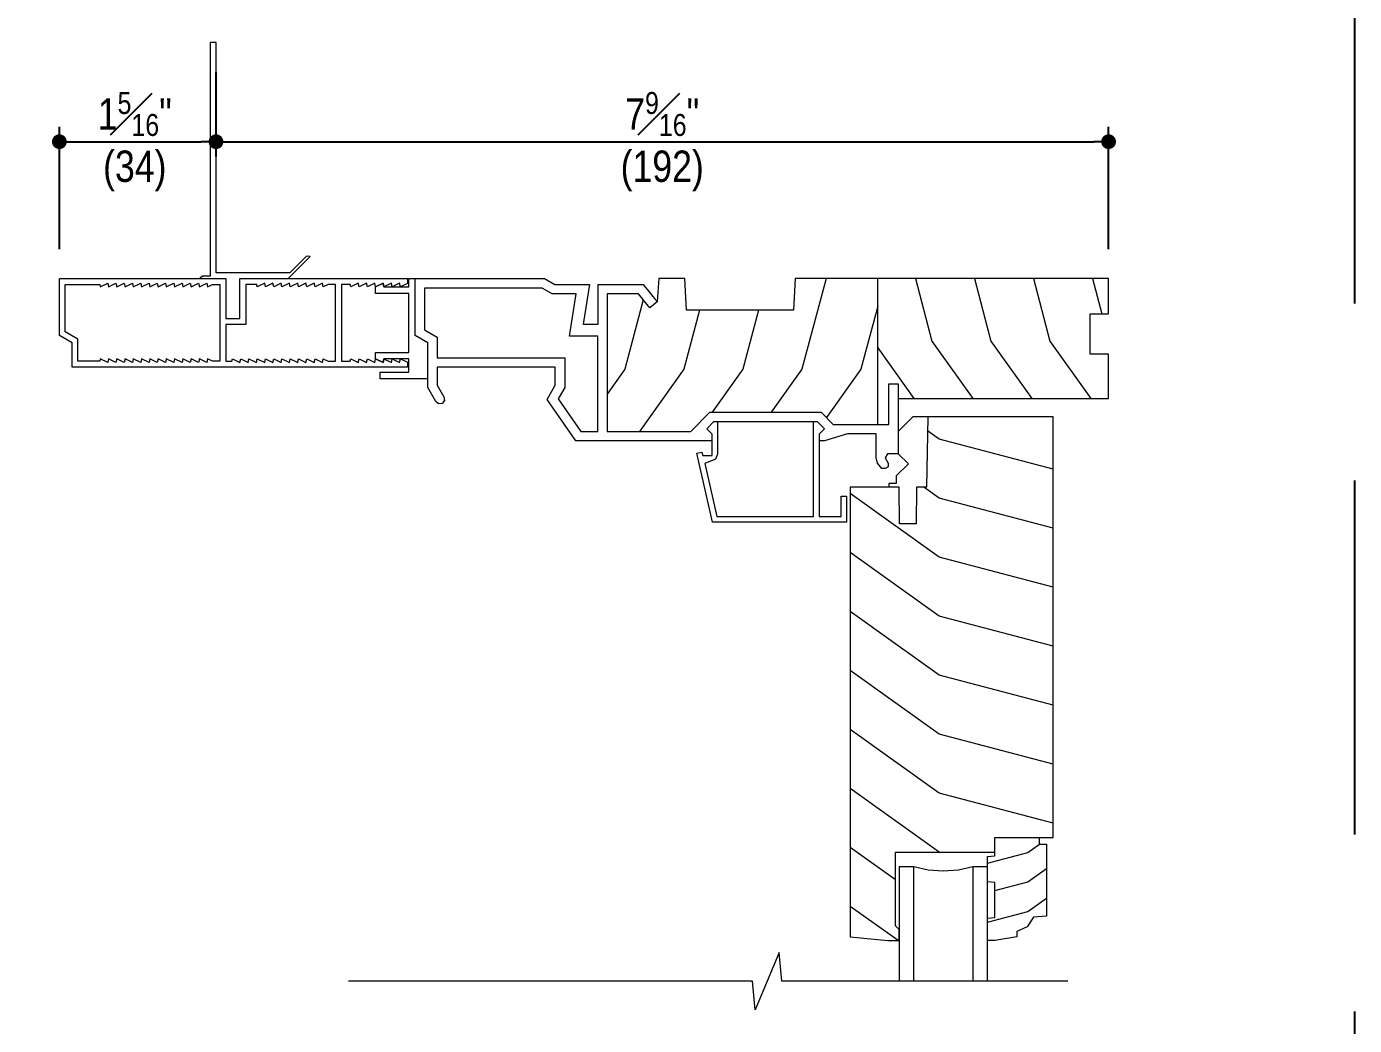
# Model space of a CAD drawing. Extents: x 0 to 323, y 0 to 44.
# Drawn here: x 226.75 to 238, y 30.38 to 38.85 of the extents above; entities that cross this region are included whole.
import ezdxf

# ---------------------------------------------------------------- set-up
doc = ezdxf.new("R2010")
doc.units = 0
doc.header["$LTSCALE"] = 6
doc.header["$MEASUREMENT"] = 0
doc.linetypes.add('DASHED', pattern=[0.75, 0.5, -0.25])
doc.layers.get('0').update_dxf_attribs({"linetype": 'CONTINUOUS'})
doc.layers.get('Defpoints').update_dxf_attribs({"linetype": 'CONTINUOUS'})
doc.layers.add('A-ANNO-DIMS', color=3, linetype='CONTINUOUS')
doc.layers.add('A-ANNO-TEXT', color=4, linetype='CONTINUOUS')
doc.layers.add('A-DETL-MCUT', color=6, linetype='CONTINUOUS', lineweight=20)
doc.layers.add('A-DETL-PATT', color=8, linetype='CONTINUOUS', lineweight=5)
doc.layers.add('PLOT VIEW', color=1, linetype='DASHED', plot=False)
doc.styles.add('ADF Text', font='FRABK.TTF', dxfattribs={"width": 0.85})
doc.dimstyles.new('ADF 3 inches equals 1 foot', dxfattribs={"dimtxt": 0.265625, "dimasz": 0.125, "dimexe": 0.125, "dimexo": 0.25, "dimgap": 0.03125, "dimtad": 1, "dimdec": 6, "dimzin": 3, "dimdsep": 46, "dimlunit": 4, "dimtxsty": 'ADF Text', "dimblk": 'DOT', "dimcen": 0, "dimclrd": 256, "dimclre": 256, "dimclrt": 256, "dimadec": 0, "dimazin": 0, "dimtfac": 0.7, "dimtdec": 6, "dimtix": 1, "dimtmove": 0, "dimatfit": 0, "dimldrblk": 'DOT', "dimfxl": 0, "dimfrac": 1, "dimtolj": 1, "dimtzin": 4, "dimlwd": -1, "dimlwe": -1, "dimarcsym": 0})

# ---------------------------------------------------------------- blocks, each defined once
blk = doc.blocks.new('400 Series Shaded Inswing Stile')
at = {"layer": 'A-DETL-MCUT', "color": 145}
for p, q in [((-3.5, 0.632), (-4.469, 0.632)), ((-4.469, 0.132), (-3.5, 0.132))]:
    blk.add_line(p, q, dxfattribs=at)
blk.add_lwpolyline([(-3.375, -0.024), (-3.375, 0.819), (-3.25, 0.819), (-3.25, 1.313), (0.313, 1.313), (0.313, 0.25), (-0.281, 0.24), (-0.281, 0.156), (-0.594, 0.151), (-0.594, 0.012), (-0.281, 0.007), (-0.281, -0.406), (-4.094, -0.406), (-4.125, -0.087), (-4.125, 0.007), (-4.031, 0.007), (-4, -0.024)], close=True, dxfattribs=at)
for points in [[(-4.008, 1.093), (-4.047, 1.005), (-4.094, 1.005), (-4.125, 0.819), (-4.125, 0.757), (-3.934, 0.757), (-3.929, 0.819), (-3.633, 0.819), (-3.628, 0.757), (-3.411, 0.757), (-3.406, 0.819), (-3.25, 0.819), (-3.25, 1.195), (-3.307, 1.195), (-3.307, 1.257), (-3.917, 1.257), (-3.927, 1.147), (-4.008, 1.093)], [(-4.469, 0.757), (-3.5, 0.757), (-3.5, 0.632), (-3.527, 0.51), (-3.536, 0.382), (-3.527, 0.254), (-3.5, 0.132), (-3.5, 0.007), (-4.469, 0.007)], [(0.313, 0.25), (0.313, 0.125), (0.19, 0), (0, 0), (-0.085, 0.086), (-0.187, -0.018), (-0.25, -0.018), (-0.25, -0.08), (-0.281, -0.08)]]:
    blk.add_lwpolyline(points, dxfattribs=at)
at = {"layer": 'A-DETL-MCUT', "color": 145, "const_width": 0.0000001}
for points in [[(-3.875, 0.632), (-3.875, 0.132)], [(-3.686, 0.132), (-3.686, 0.171), (-3.567, 0.219), (-3.567, 0.545), (-3.686, 0.593), (-3.686, 0.632)]]:
    blk.add_lwpolyline(points, dxfattribs=at)
at = {"layer": 'A-DETL-PATT', "color": 145}
for points in [[(-3.968, 0.757), (-3.878, 1.098), (-3.764, 1.257)], [(-3.701, 0.819), (-3.628, 1.098), (-3.514, 1.257)], [(-3.131, 1.313), (-2.875, 0.348), (-2.336, -0.406)], [(-2.631, 1.313), (-2.375, 0.348), (-1.836, -0.406)], [(-2.131, 1.313), (-1.875, 0.348), (-1.336, -0.406)], [(-1.631, 1.313), (-1.375, 0.348), (-0.836, -0.406)], [(-1.131, 1.313), (-0.875, 0.348), (-0.336, -0.406)], [(-0.631, 1.313), (-0.375, 0.348), (-0.281, 0.216)], [(-0.131, 1.313), (0.125, 0.348), (0.196, 0.248)], [(-3.468, 0.757), (-3.378, 1.098), (-3.307, 1.197)], [(-3.375, 0.348), (-2.836, -0.406)], [(-4.125, -0.002), (-3.836, -0.406)], [(-3.609, -0.024), (-3.336, -0.406)]]:
    blk.add_lwpolyline(points, dxfattribs=at)
blk = doc.blocks.new('400 Series Shaded Inswing Head No Fin')
at = {"layer": 'A-DETL-MCUT', "color": 145}
for points in [[(-3.359, -1.375), (-4.513, -1.375), (-4.758, -1.024), (-4.688, -0.902), (-4.688, -0.75), (-5.688, -0.75), (-5.688, -0.902), (-5.631, -1.001), (-5.626, -1.032), (-5.645, -1.057), (-5.676, -1.06), (-5.7, -1.041), (-5.768, -0.924), (-5.768, -0.543), (-5.875, -0.481), (-5.875, 0), (-4.778, 0), (-4.692, -0.05), (-4.398, -0.05), (-4.451, -0.387), (-4.324, -0.387), (-4.324, -0.05), (-3.944, -0.05), (-3.825, -0.198), (-3.888, -0.248), (-3.982, -0.13), (-4.248, -0.13), (-4.248, -1.295), (-3.54, -1.295), (-3.377, -1.131), (-2.436, -1.131), (-2.333, -1.235), (-1.862, -1.235), (-1.862, -0.891), (-1.782, -0.891), (-1.782, -1.485), (-1.872, -1.485), (-1.892, -1.519), (-1.866, -1.564), (-1.866, -1.595), (-1.893, -1.61), (-1.921, -1.61), (-1.958, -1.565), (-1.969, -1.516), (-1.969, -1.315), (-2.213, -1.315), (-2.407, -1.375), (-2.453, -1.375)], [(-1.782, -1.016), (0, -1.016), (0, -0.64), (-0.156, -0.64), (-0.156, -0.298), (0, -0.298), (0, 0), (-2.655, 0), (-2.669, -0.266), (-3.576, -0.266), (-3.59, 0), (-3.81, 0), (-3.825, -0.198)], [(-1.956, -1.235), (-1.956, 0)], [(-3.312, -1.211), (-3.312, -1.487), (-3.33, -1.53), (-3.42, -1.566), (-3.319, -2.016), (-2.5, -2.016), (-2.5, -1.211), (-2.469, -1.211), (-2.408, -1.273), (-2.453, -1.318), (-2.453, -2.016), (-2.266, -2.016), (-2.266, -1.844), (-2.219, -1.844), (-2.219, -2.063), (-3.356, -2.063), (-3.488, -1.479), (-3.445, -1.47), (-3.438, -1.5), (-3.359, -1.5), (-3.359, -1.318), (-3.405, -1.273), (-3.344, -1.211), (-2.5, -1.211)]]:
    blk.add_lwpolyline(points, dxfattribs=at)
blk.add_lwpolyline([(-5.688, -0.497), (-5.688, -0.67), (-4.608, -0.67), (-4.608, -0.924), (-4.664, -1.02), (-4.471, -1.295), (-4.328, -1.295), (-4.328, -0.487), (-4.568, -0.487), (-4.512, -0.13), (-4.713, -0.13), (-4.8, -0.08), (-5.795, -0.08), (-5.795, -0.435)], close=True, dxfattribs=at)
at = {"layer": 'A-DETL-PATT', "color": 145}
for points in [[(-2.394, 0), (-2.598, -0.768), (-2.858, -1.131)], [(-1.637, 0), (-1.497, -0.529), (-1.149, -1.016)], [(-1.137, 0), (-0.997, -0.529), (-0.649, -1.016)], [(-0.637, 0), (-0.497, -0.529), (-0.149, -1.016)], [(-0.137, 0), (-0.058, -0.298)], [(-3.942, -0.18), (-4.098, -0.768), (-4.248, -0.978)], [(-3.465, -0.266), (-3.598, -0.768), (-3.975, -1.295)], [(-2.965, -0.266), (-3.098, -0.768), (-3.358, -1.131)], [(-1.956, -0.232), (-2.098, -0.768), (-2.39, -1.177)], [(-1.956, -0.587), (-1.649, -1.016)]]:
    blk.add_lwpolyline(points, dxfattribs=at)
at = {"layer": 'A-DETL-MCUT', "xscale": -1, "rotation": 270}
blk.add_blockref('400 Series Shaded Inswing Stile', (-1.782, -1.485), dxfattribs=at)
blk = doc.blocks.new('200 Series Sections')
at = {"layer": 'PLOT VIEW'}
blk.add_lwpolyline([(0, 44), (34, 44), (34, 0), (0, 0)], close=True, dxfattribs=at)
blk = doc.blocks.new('_DOT')
at = {"color": 0, "linetype": 'ByBlock'}
blk.add_line((-0.5, 0), (-1, 0), dxfattribs=at)
at = {"color": 0, "linetype": 'ByBlock', "const_width": 0.5}
blk.add_lwpolyline([(-0.25, 0, 1), (0.25, 0, 1)], format="xyb", close=True, dxfattribs=at)
blk = doc.blocks.new('*D172')
at = {"layer": 'A-ANNO-DIMS', "transparency": 16777216}
for p, q in [((228.354, 38.462), (228.354, 37.747)), ((235.917, 36.962), (235.917, 37.997)), ((228.479, 37.872), (235.792, 37.872))]:
    blk.add_line(p, q, dxfattribs=at)
at = {"layer": 'Defpoints', "color": 0, "transparency": 16777216}
for p in [(228.354, 38.712), (235.917, 37.872), (235.917, 36.712)]:
    blk.add_point(p, dxfattribs=at)
at = {"layer": 'A-ANNO-DIMS', "transparency": 16777216, "xscale": 0.125, "yscale": 0.125, "zscale": 0.125, "rotation": 180}
blk.add_blockref('_DOT', (228.354, 37.872), dxfattribs=at)
at = {"layer": 'A-ANNO-DIMS', "transparency": 16777216, "xscale": 0.125, "yscale": 0.125, "zscale": 0.125}
blk.add_blockref('_DOT', (235.917, 37.872), dxfattribs=at)
at = {"layer": 'A-ANNO-DIMS', "transparency": 16777216, "insert": (232.135, 37.872), "char_height": 0.26562, "attachment_point": 5, "style": 'ADF Text'}
blk.add_mtext('\\A1;7{\\H0.700000x;\\S9#16;}"\\P\\f [;\\fFranklin Gothic Book;(192)\\f]', dxfattribs=at)
blk = doc.blocks.new('*D177')
at = {"layer": 'A-ANNO-DIMS', "transparency": 16777216}
for p, q in [((228.354, 38.462), (228.354, 37.747)), ((227.027, 36.962), (227.027, 37.997)), ((227.152, 37.872), (228.229, 37.872))]:
    blk.add_line(p, q, dxfattribs=at)
at = {"layer": 'Defpoints', "color": 0, "transparency": 16777216}
for p in [(228.354, 38.712), (228.354, 37.872), (227.027, 36.712)]:
    blk.add_point(p, dxfattribs=at)
at = {"layer": 'A-ANNO-DIMS', "transparency": 16777216, "xscale": 0.125, "yscale": 0.125, "zscale": 0.125, "rotation": 180}
blk.add_blockref('_DOT', (227.027, 37.872), dxfattribs=at)
at = {"layer": 'A-ANNO-DIMS', "transparency": 16777216, "xscale": 0.125, "yscale": 0.125, "zscale": 0.125}
blk.add_blockref('_DOT', (228.354, 37.872), dxfattribs=at)
at = {"layer": 'A-ANNO-DIMS', "transparency": 16777216, "insert": (227.666, 37.872), "char_height": 0.26562, "attachment_point": 5, "style": 'ADF Text'}
blk.add_mtext('\\A1;1{\\H0.700000x;\\S5#16;}"\\P\\f [;\\fFranklin Gothic Book;(34)\\f]', dxfattribs=at)
blk = doc.blocks.new('Shaded Breakline 2')
at = {"layer": 'A-DETL-MCUT', "color": 145}
blk.add_lwpolyline([(3.048, 0), (0.624, 0), (0.602, 0.244), (0.398, -0.244), (0.376, 0), (-3.048, 0)], dxfattribs=at)

msp = doc.modelspace()

# ---------------------------------------------------------------- linework, layer by layer
at = {"layer": 'A-DETL-MCUT', "color": 145}
msp.add_lwpolyline([(228.9645236, 36.7115755), (229.150959, 36.8980108), (229.120023, 36.9024302), (228.9791683, 36.7615755), (228.3541683, 36.7615755), (228.3541683, 38.7115755), (228.3041683, 38.7115755), (228.3041683, 36.7615755), (228.3041683, 36.7313587), (228.2408457, 36.7313571), (228.2166538, 36.7115755)], dxfattribs=at)
at = {"layer": 'A-DETL-MCUT'}
for points in [[(229.4172749, 36.0115755), (229.4921565, 36.0115755), (229.4965187, 36.0315755), (229.5598594, 36.0010433), (229.5665187, 36.0315755), (229.6298594, 36.0010433), (229.6365187, 36.0315755), (229.6998594, 36.0010433), (229.7065187, 36.0315755), (229.7698594, 36.0010433), (229.7765187, 36.0315755), (229.8398594, 36.0010433), (229.8465187, 36.0315755), (229.9098594, 36.0010433), (229.9165187, 36.0315755), (229.9772749, 36.002289), (229.9772749, 35.9615755), (227.1342749, 35.9615755), (227.1342749, 36.168799), (227.0272749, 36.2305755), (227.0272749, 36.7115755), (228.4372749, 36.7115755), (228.4372749, 36.3725755), (228.5572749, 36.3725755), (228.5572749, 36.7115755), (229.9772749, 36.7115755), (229.9772749, 36.6708619), (229.9165187, 36.6415755), (229.9098594, 36.6721077), (229.8465187, 36.6415755), (229.8398594, 36.6721077), (229.7765187, 36.6415755), (229.7698594, 36.6721077), (229.7065187, 36.6415755), (229.6998594, 36.6721077), (229.6365187, 36.6415755), (229.6298594, 36.6721077), (229.5665187, 36.6415755), (229.5598594, 36.6721077), (229.4965187, 36.6415755), (229.4921565, 36.6615755), (229.4172749, 36.6615755)], [(228.2765704, 36.0010433), (228.2132298, 36.0315755), (228.2065704, 36.0010433), (228.1432298, 36.0315755), (228.1365704, 36.0010433), (228.0732298, 36.0315755), (228.0665704, 36.0010433), (228.0032298, 36.0315755), (227.9965704, 36.0010433), (227.9332298, 36.0315755), (227.9265704, 36.0010433), (227.8632298, 36.0315755), (227.8565704, 36.0010433), (227.7932298, 36.0315755), (227.7865704, 36.0010433), (227.7232298, 36.0315755), (227.7165704, 36.0010433), (227.6532298, 36.0315755), (227.6465704, 36.0010433), (227.5832298, 36.0315755), (227.5765704, 36.0010433), (227.5132298, 36.0315755), (227.5065704, 36.0010433), (227.4432298, 36.0315755), (227.4365704, 36.0010433), (227.3732298, 36.0315755), (227.3688676, 36.0115755), (227.1842749, 36.0115755), (227.1842749, 36.1976665), (227.0772749, 36.259443), (227.0772749, 36.6615755), (227.3688676, 36.6615755), (227.3732298, 36.6415755), (227.4365704, 36.6721077), (227.4432298, 36.6415755), (227.5065704, 36.6721077), (227.5132298, 36.6415755), (227.5765704, 36.6721077), (227.5832298, 36.6415755), (227.6465704, 36.6721077), (227.6532298, 36.6415755), (227.7165704, 36.6721077), (227.7232298, 36.6415755), (227.7865704, 36.6721077), (227.7932298, 36.6415755), (227.8565704, 36.6721077), (227.8632298, 36.6415755), (227.9265704, 36.6721077), (227.9332298, 36.6415755), (227.9965704, 36.6721077), (228.0032298, 36.6415755), (228.0665704, 36.6721077), (228.0732298, 36.6415755), (228.1365704, 36.6721077), (228.1432298, 36.6415755), (228.2065704, 36.6721077), (228.2132298, 36.6415755), (228.2765704, 36.6721077), (228.2832298, 36.6415755), (228.3247208, 36.6615755), (228.3872749, 36.6615755), (228.3872749, 36.0115755), (228.3247208, 36.0115755), (228.2832298, 36.0315755)], [(228.7665704, 36.6721077), (228.7032298, 36.6415755), (228.6988676, 36.6615755), (228.6072749, 36.6615755), (228.6072749, 36.3225755), (228.4372749, 36.3225755), (228.4372749, 36.0115755), (228.4888676, 36.0115755), (228.4932298, 36.0315755), (228.5565704, 36.0010433), (228.5632298, 36.0315755), (228.6265704, 36.0010433), (228.6332298, 36.0315755), (228.6965704, 36.0010433), (228.7032298, 36.0315755), (228.7665704, 36.0010433), (228.7732298, 36.0315755), (228.8365704, 36.0010433), (228.8432298, 36.0315755), (228.9065704, 36.0010433), (228.9132298, 36.0315755), (228.9765704, 36.0010433), (228.9832298, 36.0315755), (229.0465704, 36.0010433), (229.0532298, 36.0315755), (229.1165704, 36.0010433), (229.1232298, 36.0315755), (229.1865704, 36.0010433), (229.1932298, 36.0315755), (229.2565704, 36.0010433), (229.2632298, 36.0315755), (229.3047208, 36.0115755), (229.3672749, 36.0115755), (229.3672749, 36.6615755), (229.3047208, 36.6615755), (229.2632298, 36.6415755), (229.2565704, 36.6721077), (229.1932298, 36.6415755), (229.1865704, 36.6721077), (229.1232298, 36.6415755), (229.1165704, 36.6721077), (229.0532298, 36.6415755), (229.0465704, 36.6721077), (228.9832298, 36.6415755), (228.9765704, 36.6721077), (228.9132298, 36.6415755), (228.9065704, 36.6721077), (228.8432298, 36.6415755), (228.8365704, 36.6721077), (228.7732298, 36.6415755)]]:
    msp.add_lwpolyline(points, close=True, dxfattribs=at)
msp.add_lwpolyline([(230.1486683, 35.8625755), (229.7446683, 35.8625755), (229.7446683, 35.9175755), (229.9866683, 35.9175755), (229.9866683, 36.0315755), (229.7765187, 36.0315755), (229.7698594, 36.0010433), (229.7065187, 36.0315755), (229.7065187, 36.0865755), (229.9866683, 36.0865755), (229.9866683, 36.5865755), (229.7065187, 36.5865755), (229.7065187, 36.6415755), (229.7698594, 36.6721077), (229.7765187, 36.6415755), (229.9866683, 36.6415755), (229.9866683, 36.7115755), (230.0416683, 36.7115755)], dxfattribs=at)

# ---------------------------------------------------------------- block references
at = {"layer": 'A-ANNO-TEXT'}
msp.add_blockref('200 Series Sections', (204.0000016, -0.0000001), dxfattribs=at)
at = {"layer": 'A-DETL-MCUT'}
for name, p in [('400 Series Shaded Inswing Head No Fin', (235.9166683, 36.7115755)), ('Shaded Breakline 2', (232.5244033, 30.7576394))]:
    msp.add_blockref(name, p, dxfattribs=at)

# ---------------------------------------------------------------- dimensions: what is measured, and where the dimension line sits
at = {"layer": 'A-ANNO-DIMS'}
for base, p1, p2, picture, middle in [((228.3541683, 37.8723927), (227.0272749, 36.7115755), (228.3541683, 38.7115755), '*D177', (227.6661161, 37.8723927)), ((235.9166683, 37.8723927), (228.3541683, 38.7115755), (235.9166683, 36.7115755), '*D172', (232.1354183, 37.8723927))]:
    dim = msp.add_linear_dim(base=base, p1=p1, p2=p2, dimstyle='ADF 3 inches equals 1 foot', override={"dimdec": 4, "dimpost": '\\X\\f'}, dxfattribs=at)
    dim.commit()
    dim.dimension.update_dxf_attribs({"geometry": picture, "text_midpoint": middle, "dimtype": 160})

doc.saveas('drawing.dxf')
